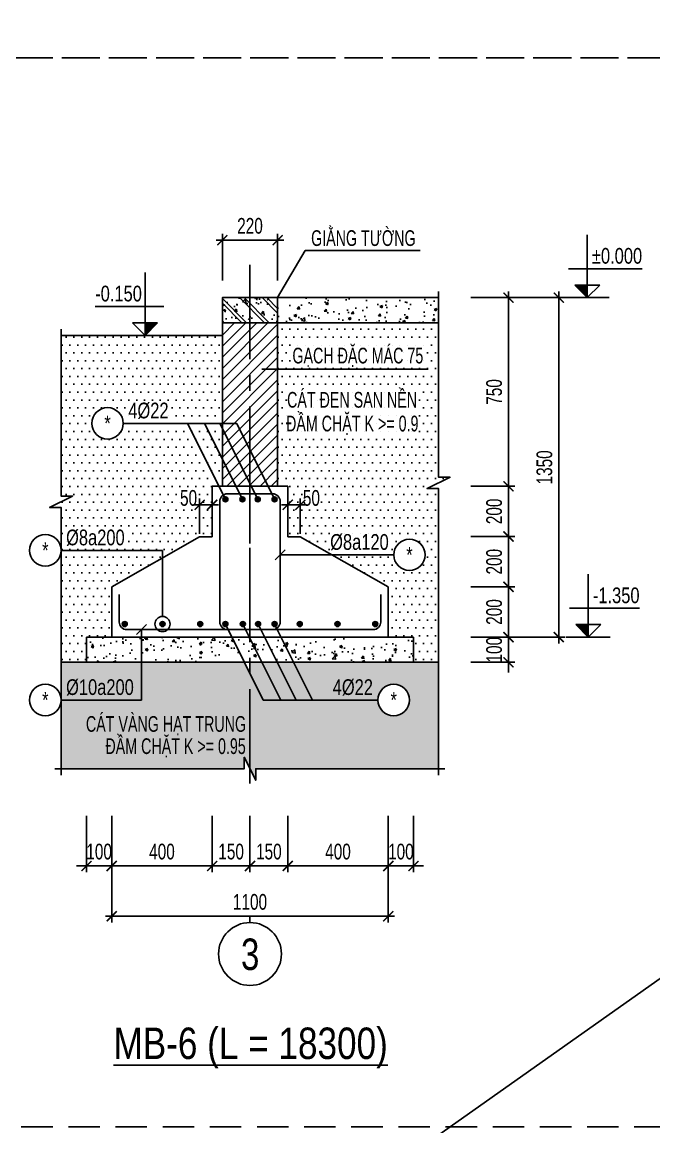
# Model space of a CAD drawing. Header units: millimetres. Extents: x 0 to 2110312, y -101172 to 3.
# Drawn here: x 1990463 to 1992976, y -35726 to -31333 of the extents above; entities that cross this region are included whole.
import ezdxf
from ezdxf.enums import TextEntityAlignment as Align

# ---------------------------------------------------------------- set-up
doc = ezdxf.new("R2010")
doc.units = ezdxf.units.MM
doc.header["$LTSCALE"] = 1000
doc.header["$MEASUREMENT"] = 0
doc.header["$PDMODE"] = 3
doc.linetypes.add('CENTER2', pattern=[1.125, 0.75, -0.125, 0.125, -0.125])
doc.linetypes.add('HIDDEN', pattern=[0.375, 0.25, -0.125])
doc.layers.get('0').update_dxf_attribs({"linetype": 'CONTINUOUS'})
doc.layers.get('Defpoints').update_dxf_attribs({"linetype": 'CONTINUOUS'})
for name, color, linetype in [('CDC.01.AXIS', 160, 'CENTER2'), ('CDC.02.DIM', 1, 'CONTINUOUS'), ('CDC.03.BORDER', 3, 'CONTINUOUS'), ('CDC.04.HIDDEN', 8, 'HIDDEN'), ('CDC.05.STEEL', 4, 'CONTINUOUS'), ('CDC.06.TEXT', 2, 'CONTINUOUS'), ('CDC.10.HATCH', 163, 'CONTINUOUS'), ('CDC.11.NOTE', 1, 'CONTINUOUS'), ('CDC.14.STEELNUM', 9, 'CONTINUOUS'), ('KCS_CHI', 1, 'CONTINUOUS'), ('KCS_STEEL', 4, 'CONTINUOUS')]:
    doc.layers.add(name, color=color, linetype=linetype)
doc.layers.add('KCS_Plotter', color=11, linetype='CONTINUOUS', plot=False)
doc.styles.add('KCS_BIGTEXT', font='arial.ttf', dxfattribs={"width": 0.75, "height": 125})
doc.styles.add('KCS_SMTEXT', font='arial.ttf', dxfattribs={"width": 0.7})
doc.dimstyles.new('KCS_DIM25', dxfattribs={"dimtxt": 62.5, "dimasz": 40, "dimexe": 25, "dimexo": 0, "dimgap": 25, "dimtad": 1, "dimdec": 0, "dimzin": 13, "dimdsep": 46, "dimtxsty": 'KCS_SMTEXT', "dimblk": 'ARCHTICK', "dimcen": 0, "dimdle": 25, "dimclrd": 1, "dimclre": 1, "dimclrt": 2, "dimadec": 0, "dimazin": 0, "dimtfac": 1, "dimtdec": 0, "dimtix": 1, "dimtmove": 2, "dimatfit": 3, "dimfxl": 1, "dimtolj": 1, "dimtzin": 13, "dimarcsym": 0})

# ---------------------------------------------------------------- blocks, each defined once
blk = doc.blocks.new('_ARCHTICK')
at = {"color": 0, "linetype": 'ByBlock', "const_width": 0.15}
blk.add_lwpolyline([(-0.5, -0.5), (0.5, 0.5)], dxfattribs=at)
blk = doc.blocks.new('*D255')
at = {"layer": 'CDC.02.DIM', "color": 1, "lineweight": -2, "transparency": 16777216}
for p, q in [((1990719.4, -34488.5), (1990719.4, -34713.5)), ((1990819.4, -34488.5), (1990819.4, -34713.5)), ((1990719.4, -34688.5), (1990679.4, -34688.5)), ((1990719.4, -34688.5), (1990819.4, -34688.5)), ((1990819.4, -34688.5), (1990859.4, -34688.5))]:
    blk.add_line(p, q, dxfattribs=at)
at = {"layer": 'Defpoints', "color": 0, "transparency": 16777216}
for p in [(1990719.4, -34488.5), (1990819.4, -34488.5), (1990819.4, -34688.5)]:
    blk.add_point(p, dxfattribs=at)
at = {"layer": 'CDC.02.DIM', "color": 1, "lineweight": -2, "transparency": 16777216, "xscale": 40, "yscale": 40, "zscale": 40}
blk.add_blockref('_ARCHTICK', (1990719.4, -34688.5), dxfattribs=at)
at = {"layer": 'CDC.02.DIM', "color": 1, "lineweight": -2, "transparency": 16777216, "xscale": 40, "yscale": 40, "zscale": 40, "rotation": 180}
blk.add_blockref('_ARCHTICK', (1990819.4, -34688.5), dxfattribs=at)
at = {"layer": 'CDC.02.DIM', "color": 2, "transparency": 16777216, "insert": (1990769.4, -34631.6), "char_height": 62.5, "attachment_point": 5, "style": 'KCS_SMTEXT'}
blk.add_mtext('\\A1;100', dxfattribs=at)
blk = doc.blocks.new('*D256')
at = {"layer": 'CDC.02.DIM', "color": 1, "lineweight": -2, "transparency": 16777216}
for p, q in [((1990819.4, -34488.5), (1990819.4, -34713.5)), ((1991219.2, -34488.5), (1991219.2, -34713.5)), ((1990794.4, -34688.5), (1991244.2, -34688.5))]:
    blk.add_line(p, q, dxfattribs=at)
at = {"layer": 'Defpoints', "color": 0, "transparency": 16777216}
for p in [(1990819.4, -34488.5), (1991219.2, -34488.5), (1991219.2, -34688.5)]:
    blk.add_point(p, dxfattribs=at)
at = {"layer": 'CDC.02.DIM', "color": 1, "lineweight": -2, "transparency": 16777216, "xscale": 40, "yscale": 40, "zscale": 40, "rotation": 180}
blk.add_blockref('_ARCHTICK', (1990819.4, -34688.5), dxfattribs=at)
at = {"layer": 'CDC.02.DIM', "color": 1, "lineweight": -2, "transparency": 16777216, "xscale": 40, "yscale": 40, "zscale": 40}
blk.add_blockref('_ARCHTICK', (1991219.2, -34688.5), dxfattribs=at)
at = {"layer": 'CDC.02.DIM', "color": 2, "transparency": 16777216, "insert": (1991019.3, -34631.6), "char_height": 62.5, "attachment_point": 5, "style": 'KCS_SMTEXT'}
blk.add_mtext('\\A1;400', dxfattribs=at)
blk = doc.blocks.new('*D257')
at = {"layer": 'CDC.02.DIM', "color": 1, "lineweight": -2, "transparency": 16777216}
for p, q in [((1991369.4, -34488.5), (1991369.4, -34713.5)), ((1991519.4, -34488.5), (1991519.4, -34713.5)), ((1991344.4, -34688.5), (1991544.4, -34688.5))]:
    blk.add_line(p, q, dxfattribs=at)
at = {"layer": 'Defpoints', "color": 0, "transparency": 16777216}
for p in [(1991369.4, -34488.5), (1991519.4, -34488.5), (1991519.4, -34688.5)]:
    blk.add_point(p, dxfattribs=at)
at = {"layer": 'CDC.02.DIM', "color": 1, "lineweight": -2, "transparency": 16777216, "xscale": 40, "yscale": 40, "zscale": 40, "rotation": 180}
blk.add_blockref('_ARCHTICK', (1991369.4, -34688.5), dxfattribs=at)
at = {"layer": 'CDC.02.DIM', "color": 1, "lineweight": -2, "transparency": 16777216, "xscale": 40, "yscale": 40, "zscale": 40}
blk.add_blockref('_ARCHTICK', (1991519.4, -34688.5), dxfattribs=at)
at = {"layer": 'CDC.02.DIM', "color": 2, "transparency": 16777216, "insert": (1991444.4, -34631.6), "char_height": 62.5, "attachment_point": 5, "style": 'KCS_SMTEXT'}
blk.add_mtext('\\A1;150', dxfattribs=at)
blk = doc.blocks.new('*D258')
at = {"layer": 'CDC.02.DIM', "color": 1, "lineweight": -2, "transparency": 16777216}
for p, q in [((1991519.4, -34488.5), (1991519.4, -34713.5)), ((1991919.4, -34488.5), (1991919.4, -34713.5)), ((1991494.4, -34688.5), (1991944.4, -34688.5))]:
    blk.add_line(p, q, dxfattribs=at)
at = {"layer": 'Defpoints', "color": 0, "transparency": 16777216}
for p in [(1991519.4, -34488.5), (1991919.4, -34488.5), (1991919.4, -34688.5)]:
    blk.add_point(p, dxfattribs=at)
at = {"layer": 'CDC.02.DIM', "color": 1, "lineweight": -2, "transparency": 16777216, "xscale": 40, "yscale": 40, "zscale": 40, "rotation": 180}
blk.add_blockref('_ARCHTICK', (1991519.4, -34688.5), dxfattribs=at)
at = {"layer": 'CDC.02.DIM', "color": 1, "lineweight": -2, "transparency": 16777216, "xscale": 40, "yscale": 40, "zscale": 40}
blk.add_blockref('_ARCHTICK', (1991919.4, -34688.5), dxfattribs=at)
at = {"layer": 'CDC.02.DIM', "color": 2, "transparency": 16777216, "insert": (1991719.4, -34631.6), "char_height": 62.5, "attachment_point": 5, "style": 'KCS_SMTEXT'}
blk.add_mtext('\\A1;400', dxfattribs=at)
blk = doc.blocks.new('*D259')
at = {"layer": 'CDC.02.DIM', "color": 1, "lineweight": -2, "transparency": 16777216}
for p, q in [((1991919.4, -34488.5), (1991919.4, -34713.5)), ((1992019.4, -34488.5), (1992019.4, -34713.5)), ((1991919.4, -34688.5), (1991879.4, -34688.5)), ((1991919.4, -34688.5), (1992019.4, -34688.5)), ((1992019.4, -34688.5), (1992059.4, -34688.5))]:
    blk.add_line(p, q, dxfattribs=at)
at = {"layer": 'Defpoints', "color": 0, "transparency": 16777216}
for p in [(1991919.4, -34488.5), (1992019.4, -34488.5), (1992019.4, -34688.5)]:
    blk.add_point(p, dxfattribs=at)
at = {"layer": 'CDC.02.DIM', "color": 1, "lineweight": -2, "transparency": 16777216, "xscale": 40, "yscale": 40, "zscale": 40}
blk.add_blockref('_ARCHTICK', (1991919.4, -34688.5), dxfattribs=at)
at = {"layer": 'CDC.02.DIM', "color": 1, "lineweight": -2, "transparency": 16777216, "xscale": 40, "yscale": 40, "zscale": 40, "rotation": 180}
blk.add_blockref('_ARCHTICK', (1992019.4, -34688.5), dxfattribs=at)
at = {"layer": 'CDC.02.DIM', "color": 2, "transparency": 16777216, "insert": (1991969.4, -34631.6), "char_height": 62.5, "attachment_point": 5, "style": 'KCS_SMTEXT'}
blk.add_mtext('\\A1;100', dxfattribs=at)
blk = doc.blocks.new('*D260')
at = {"layer": 'CDC.02.DIM', "color": 1, "lineweight": -2, "transparency": 16777216}
for p, q in [((1990819.4, -34488.5), (1990819.4, -34913.5)), ((1991919.4, -34488.5), (1991919.4, -34913.5)), ((1990794.4, -34888.5), (1991944.4, -34888.5))]:
    blk.add_line(p, q, dxfattribs=at)
at = {"layer": 'Defpoints', "color": 0, "transparency": 16777216}
for p in [(1990819.4, -34488.5), (1991919.4, -34488.5), (1991919.4, -34888.5)]:
    blk.add_point(p, dxfattribs=at)
at = {"layer": 'CDC.02.DIM', "color": 1, "lineweight": -2, "transparency": 16777216, "xscale": 40, "yscale": 40, "zscale": 40, "rotation": 180}
blk.add_blockref('_ARCHTICK', (1990819.4, -34888.5), dxfattribs=at)
at = {"layer": 'CDC.02.DIM', "color": 1, "lineweight": -2, "transparency": 16777216, "xscale": 40, "yscale": 40, "zscale": 40}
blk.add_blockref('_ARCHTICK', (1991919.4, -34888.5), dxfattribs=at)
at = {"layer": 'CDC.02.DIM', "color": 2, "transparency": 16777216, "insert": (1991369.4, -34831.6), "char_height": 62.5, "attachment_point": 5, "style": 'KCS_SMTEXT'}
blk.add_mtext('\\A1;1100', dxfattribs=at)
blk = doc.blocks.new('*D261')
at = {"layer": 'CDC.02.DIM', "color": 1, "lineweight": -2, "transparency": 16777216}
for p, q in [((1992397.3, -33778.5), (1992397.3, -33738.5)), ((1992247.3, -33778.5), (1992422.3, -33778.5)), ((1992397.3, -33878.5), (1992397.3, -33778.5)), ((1992247.3, -33878.5), (1992422.3, -33878.5)), ((1992397.3, -33878.5), (1992397.3, -33918.5))]:
    blk.add_line(p, q, dxfattribs=at)
at = {"layer": 'Defpoints', "color": 0, "transparency": 16777216}
for p in [(1992247.3, -33778.5), (1992397.3, -33778.5), (1992247.3, -33878.5)]:
    blk.add_point(p, dxfattribs=at)
at = {"layer": 'CDC.02.DIM', "color": 1, "lineweight": -2, "transparency": 16777216, "xscale": 40, "yscale": 40, "zscale": 40}
for p, rotation in [((1992397.3, -33778.5), 270), ((1992397.3, -33878.5), 90)]:
    blk.add_blockref('_ARCHTICK', p, dxfattribs=dict(at, rotation=rotation))
at = {"layer": 'CDC.02.DIM', "color": 2, "transparency": 16777216, "insert": (1992340.4, -33828.5), "char_height": 62.5, "attachment_point": 5, "rotation": 90, "style": 'KCS_SMTEXT'}
blk.add_mtext('\\A1;100', dxfattribs=at)
blk = doc.blocks.new('*D262')
at = {"layer": 'CDC.02.DIM', "color": 1, "lineweight": -2, "transparency": 16777216}
for p, q in [((1992397.3, -33803.5), (1992397.3, -33553.5)), ((1992247.3, -33578.5), (1992422.3, -33578.5)), ((1992247.3, -33778.5), (1992422.3, -33778.5))]:
    blk.add_line(p, q, dxfattribs=at)
at = {"layer": 'Defpoints', "color": 0, "transparency": 16777216}
for p in [(1992247.3, -33578.5), (1992397.3, -33578.5), (1992247.3, -33778.5)]:
    blk.add_point(p, dxfattribs=at)
at = {"layer": 'CDC.02.DIM', "color": 1, "lineweight": -2, "transparency": 16777216, "xscale": 40, "yscale": 40, "zscale": 40}
for p, rotation in [((1992397.3, -33578.5), 90), ((1992397.3, -33778.5), 270)]:
    blk.add_blockref('_ARCHTICK', p, dxfattribs=dict(at, rotation=rotation))
at = {"layer": 'CDC.02.DIM', "color": 2, "transparency": 16777216, "insert": (1992340.4, -33678.5), "char_height": 62.5, "attachment_point": 5, "rotation": 90, "style": 'KCS_SMTEXT'}
blk.add_mtext('\\A1;200', dxfattribs=at)
blk = doc.blocks.new('*D263')
at = {"layer": 'CDC.02.DIM', "color": 1, "lineweight": -2, "transparency": 16777216}
for p, q in [((1992247.3, -33378.5), (1992422.3, -33378.5)), ((1992397.3, -33603.5), (1992397.3, -33353.5)), ((1992247.3, -33578.5), (1992422.3, -33578.5))]:
    blk.add_line(p, q, dxfattribs=at)
at = {"layer": 'Defpoints', "color": 0, "transparency": 16777216}
for p in [(1992247.3, -33378.5), (1992397.3, -33378.5), (1992247.3, -33578.5)]:
    blk.add_point(p, dxfattribs=at)
at = {"layer": 'CDC.02.DIM', "color": 1, "lineweight": -2, "transparency": 16777216, "xscale": 40, "yscale": 40, "zscale": 40}
for p, rotation in [((1992397.3, -33378.5), 90), ((1992397.3, -33578.5), 270)]:
    blk.add_blockref('_ARCHTICK', p, dxfattribs=dict(at, rotation=rotation))
at = {"layer": 'CDC.02.DIM', "color": 2, "transparency": 16777216, "insert": (1992340.4, -33478.5), "char_height": 62.5, "attachment_point": 5, "rotation": 90, "style": 'KCS_SMTEXT'}
blk.add_mtext('\\A1;200', dxfattribs=at)
blk = doc.blocks.new('*D264')
at = {"layer": 'CDC.02.DIM', "color": 1, "lineweight": -2, "transparency": 16777216}
for p, q in [((1992397.3, -33403.5), (1992397.3, -33153.5)), ((1992247.3, -33178.5), (1992422.3, -33178.5)), ((1992247.3, -33378.5), (1992422.3, -33378.5))]:
    blk.add_line(p, q, dxfattribs=at)
at = {"layer": 'Defpoints', "color": 0, "transparency": 16777216}
for p in [(1992247.3, -33178.5), (1992397.3, -33178.5), (1992247.3, -33378.5)]:
    blk.add_point(p, dxfattribs=at)
at = {"layer": 'CDC.02.DIM', "color": 1, "lineweight": -2, "transparency": 16777216, "xscale": 40, "yscale": 40, "zscale": 40}
for p, rotation in [((1992397.3, -33178.5), 90), ((1992397.3, -33378.5), 270)]:
    blk.add_blockref('_ARCHTICK', p, dxfattribs=dict(at, rotation=rotation))
at = {"layer": 'CDC.02.DIM', "color": 2, "transparency": 16777216, "insert": (1992340.4, -33278.5), "char_height": 62.5, "attachment_point": 5, "rotation": 90, "style": 'KCS_SMTEXT'}
blk.add_mtext('\\A1;200', dxfattribs=at)
blk = doc.blocks.new('*D265')
at = {"layer": 'CDC.02.DIM', "color": 1, "lineweight": -2, "transparency": 16777216}
for p, q in [((1992597.3, -33803.5), (1992597.3, -32403.5)), ((1992247.3, -32428.5), (1992622.3, -32428.5)), ((1992247.3, -33778.5), (1992622.3, -33778.5))]:
    blk.add_line(p, q, dxfattribs=at)
at = {"layer": 'Defpoints', "color": 0, "transparency": 16777216}
for p in [(1992247.3, -32428.5), (1992597.3, -32428.5), (1992247.3, -33778.5)]:
    blk.add_point(p, dxfattribs=at)
at = {"layer": 'CDC.02.DIM', "color": 1, "lineweight": -2, "transparency": 16777216, "xscale": 40, "yscale": 40, "zscale": 40}
for p, rotation in [((1992597.3, -32428.5), 90), ((1992597.3, -33778.5), 270)]:
    blk.add_blockref('_ARCHTICK', p, dxfattribs=dict(at, rotation=rotation))
at = {"layer": 'CDC.02.DIM', "color": 2, "transparency": 16777216, "insert": (1992540.4, -33103.5), "char_height": 62.5, "attachment_point": 5, "rotation": 90, "style": 'KCS_SMTEXT'}
blk.add_mtext('\\A1;1350', dxfattribs=at)
blk = doc.blocks.new('COS_CD')
at = {"layer": 'CDC.10.HATCH'}
blk.add_hatch(color=256, dxfattribs=at).paths.add_polyline_path([(37.5, 50), (87.5, 0), (87.5, 50)])
at = {"layer": 'CDC.02.DIM'}
for p, q in [((37.5, 50), (137.5, 50)), ((87.5, 0), (37.5, 50)), ((87.5, 0), (87.5, 50)), ((87.5, 0), (137.5, 50)), ((0, 0), (175, 0))]:
    blk.add_line(p, q, dxfattribs=at)
blk = doc.blocks.new('KCS_SNODE')
at = {"layer": 'CDC.05.STEEL'}
blk.add_hatch(color=6, dxfattribs=at).paths.add_polyline_path([(10, 0, 1), (-10, 0, 1)])
at = {"layer": 'CDC.05.STEEL', "color": 6}
blk.add_circle((0, 0), 10, dxfattribs=at)
blk = doc.blocks.new('*D266')
at = {"layer": 'CDC.02.DIM', "color": 1, "lineweight": -2, "transparency": 16777216}
for p, q in [((1991144.2, -33252.2), (1991244.2, -33252.2)), ((1991169.2, -33367.2), (1991169.2, -33227.2)), ((1991219.2, -33367.2), (1991219.2, -33227.2))]:
    blk.add_line(p, q, dxfattribs=at)
at = {"layer": 'Defpoints', "color": 0, "transparency": 16777216}
for p in [(1991219.2, -33252.2), (1991169.2, -33367.2), (1991219.2, -33367.2)]:
    blk.add_point(p, dxfattribs=at)
at = {"layer": 'CDC.02.DIM', "color": 1, "lineweight": -2, "transparency": 16777216, "xscale": 40, "yscale": 40, "zscale": 40, "rotation": 180}
blk.add_blockref('_ARCHTICK', (1991169.2, -33252.2), dxfattribs=at)
at = {"layer": 'CDC.02.DIM', "color": 1, "lineweight": -2, "transparency": 16777216, "xscale": 40, "yscale": 40, "zscale": 40}
blk.add_blockref('_ARCHTICK', (1991219.2, -33252.2), dxfattribs=at)
at = {"layer": 'CDC.02.DIM', "color": 2, "transparency": 16777216, "insert": (1991125.1, -33225.3), "char_height": 62.5, "attachment_point": 5, "style": 'KCS_SMTEXT'}
blk.add_mtext('\\A1;50', dxfattribs=at)
blk = doc.blocks.new('*D267')
at = {"layer": 'CDC.02.DIM', "color": 1, "lineweight": -2, "transparency": 16777216}
for p, q in [((1992397.3, -33203.5), (1992397.3, -32403.5)), ((1992247.3, -32428.5), (1992422.3, -32428.5)), ((1992247.3, -33178.5), (1992422.3, -33178.5))]:
    blk.add_line(p, q, dxfattribs=at)
at = {"layer": 'Defpoints', "color": 0, "transparency": 16777216}
for p in [(1992247.3, -32428.5), (1992397.3, -32428.5), (1992247.3, -33178.5)]:
    blk.add_point(p, dxfattribs=at)
at = {"layer": 'CDC.02.DIM', "color": 1, "lineweight": -2, "transparency": 16777216, "xscale": 40, "yscale": 40, "zscale": 40}
for p, rotation in [((1992397.3, -32428.5), 90), ((1992397.3, -33178.5), 270)]:
    blk.add_blockref('_ARCHTICK', p, dxfattribs=dict(at, rotation=rotation))
at = {"layer": 'CDC.02.DIM', "color": 2, "transparency": 16777216, "insert": (1992340.4, -32803.5), "char_height": 62.5, "attachment_point": 5, "rotation": 90, "style": 'KCS_SMTEXT'}
blk.add_mtext('\\A1;750', dxfattribs=at)
blk = doc.blocks.new('*D268')
at = {"layer": 'CDC.02.DIM', "color": 1, "lineweight": -2, "transparency": 16777216}
for p, q in [((1991234.4, -32200.2), (1991504.4, -32200.2)), ((1991259.4, -32359.8), (1991259.4, -32175.2)), ((1991479.4, -32359.8), (1991479.4, -32175.2))]:
    blk.add_line(p, q, dxfattribs=at)
at = {"layer": 'Defpoints', "color": 0, "transparency": 16777216}
for p in [(1991479.4, -32200.2), (1991259.4, -32359.8), (1991479.4, -32359.8)]:
    blk.add_point(p, dxfattribs=at)
at = {"layer": 'CDC.02.DIM', "color": 1, "lineweight": -2, "transparency": 16777216, "xscale": 40, "yscale": 40, "zscale": 40, "rotation": 180}
blk.add_blockref('_ARCHTICK', (1991259.4, -32200.2), dxfattribs=at)
at = {"layer": 'CDC.02.DIM', "color": 1, "lineweight": -2, "transparency": 16777216, "xscale": 40, "yscale": 40, "zscale": 40}
blk.add_blockref('_ARCHTICK', (1991479.4, -32200.2), dxfattribs=at)
at = {"layer": 'CDC.02.DIM', "color": 2, "transparency": 16777216, "insert": (1991369.4, -32143.3), "char_height": 62.5, "attachment_point": 5, "style": 'KCS_SMTEXT'}
blk.add_mtext('\\A1;220', dxfattribs=at)
blk = doc.blocks.new('*D269')
at = {"layer": 'CDC.02.DIM', "color": 1, "lineweight": -2, "transparency": 16777216}
for p, q in [((1991219.2, -34488.5), (1991219.2, -34713.5)), ((1991369.4, -34488.5), (1991369.4, -34713.5)), ((1991194.2, -34688.5), (1991394.4, -34688.5))]:
    blk.add_line(p, q, dxfattribs=at)
at = {"layer": 'Defpoints', "color": 0, "transparency": 16777216}
for p in [(1991219.2, -34488.5), (1991369.4, -34488.5), (1991369.4, -34688.5)]:
    blk.add_point(p, dxfattribs=at)
at = {"layer": 'CDC.02.DIM', "color": 1, "lineweight": -2, "transparency": 16777216, "xscale": 40, "yscale": 40, "zscale": 40, "rotation": 180}
blk.add_blockref('_ARCHTICK', (1991219.2, -34688.5), dxfattribs=at)
at = {"layer": 'CDC.02.DIM', "color": 1, "lineweight": -2, "transparency": 16777216, "xscale": 40, "yscale": 40, "zscale": 40}
blk.add_blockref('_ARCHTICK', (1991369.4, -34688.5), dxfattribs=at)
at = {"layer": 'CDC.02.DIM', "color": 2, "transparency": 16777216, "insert": (1991294.3, -34631.6), "char_height": 62.5, "attachment_point": 5, "style": 'KCS_SMTEXT'}
blk.add_mtext('\\A1;150', dxfattribs=at)
blk = doc.blocks.new('*D270')
at = {"layer": 'CDC.02.DIM', "color": 1, "lineweight": -2, "transparency": 16777216}
for p, q in [((1991594.5, -33252.2), (1991494.5, -33252.2)), ((1991519.5, -33367.2), (1991519.5, -33227.2)), ((1991569.5, -33367.2), (1991569.5, -33227.2))]:
    blk.add_line(p, q, dxfattribs=at)
at = {"layer": 'Defpoints', "color": 0, "transparency": 16777216}
for p in [(1991519.5, -33252.2), (1991519.5, -33367.2), (1991569.5, -33367.2)]:
    blk.add_point(p, dxfattribs=at)
at = {"layer": 'CDC.02.DIM', "color": 1, "lineweight": -2, "transparency": 16777216, "xscale": 40, "yscale": 40, "zscale": 40, "rotation": 180}
blk.add_blockref('_ARCHTICK', (1991519.5, -33252.2), dxfattribs=at)
at = {"layer": 'CDC.02.DIM', "color": 1, "lineweight": -2, "transparency": 16777216, "xscale": 40, "yscale": 40, "zscale": 40}
blk.add_blockref('_ARCHTICK', (1991569.5, -33252.2), dxfattribs=at)
at = {"layer": 'CDC.02.DIM', "color": 2, "transparency": 16777216, "insert": (1991613.6, -33225.3), "char_height": 62.5, "attachment_point": 5, "style": 'KCS_SMTEXT'}
blk.add_mtext('\\A1;50', dxfattribs=at)

msp = doc.modelspace()

# ---------------------------------------------------------------- hatches: boundary and pattern name
at = {"layer": 'CDC.10.HATCH'}
h = msp.add_hatch(dxfattribs=at)
h.set_pattern_fill('CHAU-02', color=256, scale=15, style=0, pattern_type=2)
h.set_pattern_definition([(50, (-16402.84, -21565.91), (107.5890274, -9.4128202), [11.25, -123.75]), (355, (-16402.84, -21565.91), (-20.8127, 112.82882), [9, -99]), (100.4514, (-16393.87, -21566.69), (86.776407, 103.4159313), [9.5610285, -105.171317]), (46.1842, (-16402.84, -21535.91), (160.086157, -24.827852), [16.875, -185.625]), (96.6356, (-16389.5, -21537.98), (140.199406, 146.117681), [14.341543, -157.75695]), (351.1842, (-16402.84, -21535.91), (140.199292, 146.11779), [13.5, -148.5]), (21, (-16387.84, -21543.41), (89.536058, -60.3928336), [11.25, -123.75]), (226, (-16387.84, -21543.41), (100.7823184, -54.8309714), [9, -99]), (71.4514, (-16380.38, -21548.44), (126.0333943, 48.3795745), [9.5610285, -105.171317]), (67.5, (-16402.838, -21565.91), (-23.3874275, 44.1561693), [0, -97.8, 0, -100.5, 0, -99.375]), (4.5, (-16402.84, -21565.91), (42.5026386, 57.0154783), [0, -57.3, 0, -95.55, 0, -37.875]), (327.5, (-16436.288, -21565.91), (80.0733654, -3.3832308), [0, -37.5, 0, -117, 0, -155.25]), (317.5, (-16451.29, -21565.91), (87.4779254, 15.0157473), [0, -48.75, 0, -77.7, 0, -110.25]), (315, (-16402.84, -21565.91), (45.0780573, 45.0780573), []), (315, (-16402.84, -21547.534), (45.0780573, 45.0780573), [])])
h.paths.add_polyline_path([(1991479.4, -32528.5), (1991479.4, -32428.5), (1991429.4, -32428.5), (1991259.4, -32428.5), (1991259.4, -32528.5)])
h = msp.add_hatch(dxfattribs=at)
h.set_pattern_fill('AR-CONC', color=256, scale=15, style=0)
h.set_pattern_definition([(50, (1793674.61, 34903.97), (107.589027, -9.41282), [11.25, -123.75]), (355, (1793674.61, 34903.97), (-20.8127, 112.82882), [9, -99]), (100.4514, (1793683.58, 34903.18), (86.776407, 103.41593), [9.56103, -105.171317]), (46.1842, (1793674.61, 34933.97), (160.08616, -24.82785), [16.875, -185.625]), (96.6356, (1793687.95, 34931.9), (140.19941, 146.11768), [14.34154, -157.75695]), (351.1842, (1793674.61, 34933.97), (140.19929, 146.11779), [13.5, -148.5]), (21, (1793689.61, 34926.47), (89.536058, -60.392834), [11.25, -123.75]), (326, (1793689.61, 34926.47), (36.4973, 108.772507), [9, -99]), (71.4514, (1793697.07, 34921.43), (126.033394, 48.379575), [9.56103, -105.171317]), (37.5, (1793674.61, 34903.966), (1.823978, 49.934078), [0, -97.8, 0, -100.5, 0, -99.375]), (7.5, (1793674.61, 34903.966), (39.46043, 59.161757), [0, -57.3, 0, -95.55, 0, -37.875]), (327.5, (1793641.16, 34903.966), (80.0733654, -3.383231), [0, -37.5, 0, -117, 0, -155.25]), (317.5, (1793626.16, 34903.966), (87.477925, 15.015747), [0, -48.75, 0, -77.7, 0, -110.25])])
h.paths.add_polyline_path([(1991479.4, -32428.5), (1991479.4, -32528.5), (1992119.4, -32528.5), (1992119.4, -32428.5)])
h = msp.add_hatch(dxfattribs=at)
h.set_pattern_fill('DOTS', color=256, scale=500, style=0)
h.set_pattern_definition([(0, (-1596.618, -1617), (15.625, 31.25), [0, -31.25])])
h.paths.add_polyline_path([(1991120.4, -32928.5), (1990865.4, -32928.5, -1), (1990740.4, -32928.5, -1), (1990865.4, -32928.5), (1991259.4, -32928.5), (1991259.4, -32578.5), (1990618, -32578.5), (1990618, -33217.4), (1990663.6, -33217.4), (1990572.4, -33263), (1990618, -33263), (1990618, -33433.4), (1991021.4, -33433.4), (1991021.4, -33463.9), (1991169.2, -33380.1), (1991219.2, -33380.1), (1991219.2, -33178.5), (1991245.4, -33178.5)])
h.paths.add_polyline_path([(1991021.4, -33463.9), (1991021.4, -33433.4), (1990618, -33433.4), (1990618, -33878.5), (1990719.4, -33878.5), (1990719.4, -33778.5), (1990819.4, -33778.5), (1990819.4, -33578.5)])
h.paths.add_polyline_path([(1991188.2, -32928.5), (1991120.4, -32928.5), (1991245.4, -33178.5), (1991259.4, -33178.5), (1991259.4, -33070.9)])
h.paths.add_polyline_path([(1991259.4, -32948.5), (1991249.3, -32928.5), (1991188.2, -32928.5), (1991259.4, -33070.9)], flags=17)
h.paths.add_polyline_path([(1992119.4, -32528.5), (1991479.4, -32528.5), (1991479.4, -33178.5), (1991519.4, -33178.5), (1991519.4, -33379.1), (1991569.4, -33379.1), (1991696.2, -33451.3), (1991941.1, -33451.3, -1), (1992066.1, -33451.3, -1), (1991941.1, -33451.3), (1991696.2, -33451.3), (1991919.4, -33578.5), (1991919.4, -33778.5), (1992019.4, -33778.5), (1992019.4, -33878.5), (1992119.4, -33878.5), (1992119.4, -33188), (1992073.7, -33188), (1992165, -33142.4), (1992119.4, -33142.4)])
h.paths.add_polyline_path([(1991078.2, -33177.7), (1991172, -33177.7), (1991172, -33272.8), (1991078.2, -33272.8)], flags=24)
h.paths.add_polyline_path([(1990868.5, -32927.8), (1991062.4, -32927.8), (1991062.4, -32826.8), (1990868.5, -32826.8)], flags=24)
h.paths.add_polyline_path([(1990621.2, -33432.7), (1990887.9, -33432.7), (1990887.9, -33331.8), (1990621.2, -33331.8)], flags=24)
h.paths.add_polyline_path([(1991566.8, -33177.7), (1991660.5, -33177.7), (1991660.5, -33272.8), (1991566.8, -33272.8)], flags=24)
h.paths.add_polyline_path([(1991483.4, -32727), (1992081.4, -32727), (1992081.4, -32588.9), (1991483.4, -32588.9)], flags=24)
h.paths.add_polyline_path([(1991489.5, -32997.3), (1992062.3, -32997.3), (1992062.3, -32859.2), (1991489.5, -32859.2)], flags=24)
h.paths.add_polyline_path([(1991496.9, -32887), (1992053.7, -32887), (1992053.7, -32767.9), (1991496.9, -32767.9)], flags=24)
h.paths.add_polyline_path([(1991671.2, -33450.7), (1991937.9, -33450.7), (1991937.9, -33349.7), (1991671.2, -33349.7)], flags=25)
h = msp.add_hatch(dxfattribs=at)
h.set_pattern_fill('ANSI31', color=256, scale=250, style=0)
h.set_pattern_definition([(45, (-11224.665, -25817.252), (-22.0970869, 22.0970869), [])])
h.paths.add_polyline_path([(1991369.4, -33178.5), (1991479.4, -33178.5), (1991479.4, -32528.5), (1991369.4, -32528.5)])
h.paths.add_polyline_path([(1991259.4, -33178.5), (1991369.4, -33178.5), (1991369.4, -32528.5), (1991259.4, -32528.5)])
h = msp.add_hatch(dxfattribs=at)
h.set_pattern_fill('AR-CONC', color=256, scale=15, style=0)
h.set_pattern_definition([(50, (-12125.29, -25606.98), (107.5890274, -9.4128202), [11.25, -123.75]), (355, (-12125.29, -25606.98), (-20.8127, 112.82882), [9, -99]), (100.4514, (-12116.33, -25607.76), (86.776407, 103.4159313), [9.5610285, -105.171317]), (46.1842, (-12125.29, -25576.98), (160.086157, -24.827852), [16.875, -185.625]), (96.6356, (-12111.95, -25579.05), (140.199406, 146.117681), [14.341543, -157.75695]), (351.1842, (-12125.3, -25576.98), (140.199292, 146.11779), [13.5, -148.5]), (21, (-12110.29, -25584.48), (89.536058, -60.3928336), [11.25, -123.75]), (326, (-12110.29, -25584.48), (36.4973, 108.772507), [9, -99]), (71.4514, (-12102.83, -25589.51), (126.0333943, 48.3795745), [9.5610285, -105.171317]), (37.5, (-12125.292, -25606.98), (1.8239783, 49.9340781), [0, -97.8, 0, -100.5, 0, -99.375]), (7.5, (-12125.29, -25606.98), (39.4604306, 59.1617568), [0, -57.3, 0, -95.55, 0, -37.875]), (327.5, (-12158.742, -25606.98), (80.0733654, -3.3832308), [0, -37.5, 0, -117, 0, -155.25]), (317.5, (-12173.74, -25606.98), (87.4779254, 15.0157473), [0, -48.75, 0, -77.7, 0, -110.25])])
h.paths.add_polyline_path([(1990968.4, -33778.5), (1990719.4, -33778.5), (1990719.4, -33878.5), (1990968.4, -33878.5)])
h.paths.add_polyline_path([(1991297.4, -33778.5), (1990968.4, -33778.5), (1990968.4, -33878.5), (1991347.4, -33878.5)])
h.paths.add_polyline_path([(1991369.4, -33783.5), (1991366.9, -33778.5), (1991297.4, -33778.5), (1991347.4, -33878.5), (1991369.4, -33878.5)])
h.paths.add_polyline_path([(1991369.4, -33783.5), (1991369.4, -33878.5), (1991416.9, -33878.5)], flags=17)
h.paths.add_polyline_path([(1991427.8, -33778.5), (1991369.4, -33778.5), (1991369.4, -33783.5), (1991416.9, -33878.5), (1991477.8, -33878.5)])
h.paths.add_polyline_path([(1991493.4, -33778.5), (1991427.8, -33778.5), (1991477.8, -33878.5), (1991543.4, -33878.5)])
h.paths.add_polyline_path([(1992019.4, -33778.5), (1991493.4, -33778.5), (1991543.4, -33878.5), (1992019.4, -33878.5)])
h = msp.add_hatch(dxfattribs=at)
h.set_pattern_fill('AR-SAND', color=256, scale=15, style=0)
h.set_pattern_definition([(37.5, (-1596.618, -1617), (-0.94490037, 28.90235654), [0, -22.8, 0, -25.5, 0, -24.375]), (7.5, (-1596.618, -1617), (26.5466506, 42.332191), [0, -12.3, 0, -20.55, 0, -7.875]), (327.5, (-1615.068, -1617), (46.71212793, 0.0848858), [0, -7.5, 0, -27, 0, -35.25]), (317.5, (-1615.068, -1617), (45.0918991, 13.1651335), [0, -3.75, 0, -17.7, 0, -20.25])])
h.paths.add_polyline_path([(1992119.4, -33878.5), (1992019.4, -33878.5), (1991543.4, -33878.5), (1991618.4, -34028.5), (1991878.4, -34028.5, -1), (1992003.4, -34028.5, -1), (1991878.4, -34028.5), (1991422.4, -34028.5), (1991369.4, -33922.5), (1991369.4, -34301.9), (1991392.2, -34347.5), (1991392.2, -34301.9), (1992119.4, -34301.9)])
h.paths.add_polyline_path([(1991369.4, -33922.5), (1991347.4, -33878.5), (1990938, -33878.5), (1990938, -34028.5), (1990618, -34028.5), (1990618, -34301.9), (1991346.6, -34301.9), (1991346.6, -34256.3), (1991369.4, -34301.9)])
h.paths.add_polyline_path([(1990938, -33878.5), (1990719.4, -33878.5), (1990618, -33878.5), (1990618, -34028.5), (1990938, -34028.5)])
h.paths.add_polyline_path([(1991416.9, -33878.5), (1991369.4, -33878.5), (1991369.4, -33922.5), (1991422.4, -34028.5), (1991491.9, -34028.5)])
h.paths.add_polyline_path([(1991477.8, -33878.5), (1991416.9, -33878.5), (1991491.9, -34028.5), (1991552.8, -34028.5)])
h.paths.add_polyline_path([(1991543.4, -33878.5), (1991477.8, -33878.5), (1991552.8, -34028.5), (1991618.4, -34028.5)])
h.paths.add_polyline_path([(1991681.3, -34027.8), (1991875.2, -34027.8), (1991875.2, -33926.8), (1991681.3, -33926.8)], flags=24)
h.paths.add_polyline_path([(1990771.2, -34280.1), (1991375.6, -34280.1), (1991375.6, -34142), (1990771.2, -34142)], flags=9)
h.paths.add_polyline_path([(1990693.8, -34191.9), (1991376.8, -34191.9), (1991376.8, -34053.7), (1990693.8, -34053.7)], flags=9)
h.paths.add_polyline_path([(1990621.2, -34027.8), (1990924.3, -34027.8), (1990924.3, -33926.8), (1990621.2, -33926.8)], flags=24)

# ---------------------------------------------------------------- linework, layer by layer
at = {"layer": 'CDC.01.AXIS', "ltscale": 0.5}
msp.add_line((1991369.4, -34361), (1991369.4, -32283.2), dxfattribs=at)
at = {"layer": 'CDC.03.BORDER'}
for p, q in [((1991429.4, -32428.5), (1992119.4, -32428.5)), ((1991479.4, -33178.5), (1991479.4, -32428.5)), ((1991259.4, -33178.5), (1991259.4, -32528.5)), ((1991429.4, -32528.5), (1992119.4, -32528.5)), ((1991259.4, -32578.5), (1990618, -32578.5)), ((1991219.2, -33380.1), (1991219.2, -33178.5)), ((1991219.2, -33178.5), (1991519.4, -33178.5)), ((1991259.4, -33178.5), (1991479.4, -33178.5)), ((1991519.4, -33178.5), (1991519.4, -33379.1)), ((1990819.4, -33578.5), (1991169.2, -33380.1)), ((1991219.2, -33380.1), (1991169.2, -33380.1)), ((1991519.4, -33379.1), (1991569.4, -33379.1)), ((1991569.4, -33379.1), (1991919.4, -33578.5)), ((1990819.4, -33778.5), (1990819.4, -33578.5)), ((1991919.4, -33578.5), (1991919.4, -33778.5)), ((1990719.4, -33778.5), (1992019.4, -33778.5)), ((1990719.4, -33778.5), (1990719.4, -33878.5)), ((1992019.4, -33778.5), (1992019.4, -33878.5)), ((1990719.4, -33878.5), (1990618, -33878.5)), ((1990719.4, -33878.5), (1992019.4, -33878.5)), ((1992019.4, -33878.5), (1992119.4, -33878.5))]:
    msp.add_line(p, q, dxfattribs=at)
at = {"layer": 'CDC.03.BORDER', "ltscale": 0.01}
msp.add_lwpolyline([(1991259.4, -32528.5), (1991479.4, -32528.5), (1991479.4, -32428.5), (1991259.4, -32428.5)], close=True, dxfattribs=at)
at = {"layer": 'CDC.04.HIDDEN', "ltscale": 0.5}
for points in [[(1990433.2, -27426.4), (1993022.3, -27426.4), (1993022.3, -31474.7), (1990433.2, -31474.7)], [(1990433.2, -31474.7), (1993022.3, -31474.7), (1993022.3, -35726.1), (1990433.2, -35726.1)]]:
    msp.add_lwpolyline(points, close=True, dxfattribs=at)
at = {"layer": 'CDC.05.STEEL'}
msp.add_lwpolyline([(1991279.4, -33748.5), (1991459.4, -33748.5, 0.414214), (1991489.4, -33718.5), (1991489.4, -33238.5, 0.414214), (1991459.4, -33208.5), (1991279.4, -33208.5, 0.414214), (1991249.4, -33238.5), (1991249.4, -33718.5, 0.414214)], format="xyb", close=True, dxfattribs=at)
msp.add_lwpolyline([(1990849.4, -33608.5), (1990849.4, -33718.5, 0.414214), (1990879.4, -33748.5), (1991859.4, -33748.5, 0.414214), (1991889.4, -33718.5), (1991889.4, -33608.5)], format="xyb", dxfattribs=at)
at = {"layer": 'CDC.11.NOTE'}
for p, q in [((1992710.8, -32428.5), (1992710.8, -32178.5)), ((1991479.4, -32428.5), (1991588.5, -32241.4)), ((1991588.5, -32241.4), (1992045.8, -32241.4)), ((1990952, -32578.5), (1990952, -32328.5)), ((1992635.8, -32313.5), (1992928.9, -32313.5)), ((1991027, -32463.5), (1990753.8, -32463.5)), ((1991416.7, -32712.3), (1992078.3, -32712.3)), ((1990865.4, -32928.5), (1991316.4, -32928.5)), ((1991271.4, -33230.5), (1991120.4, -32928.5)), ((1991339.2, -33230.5), (1991188.2, -32928.5)), ((1991400.3, -33230.5), (1991249.3, -32928.5)), ((1991467.4, -33230.5), (1991316.4, -32928.5)), ((1991369.4, -33406.5), (1991369.4, -33153.5)), ((1990618, -33433.4), (1991021.4, -33433.4)), ((1991021.4, -33433.4), (1991021.4, -33696.5)), ((1991489.4, -33451.3), (1991941.1, -33451.3)), ((1992714.8, -33778.5), (1992714.8, -33528.5)), ((1992639.8, -33663.5), (1992918.5, -33663.5)), ((1991271.4, -33726.5), (1991422.4, -34028.5)), ((1991340.9, -33726.5), (1991491.9, -34028.5)), ((1991401.8, -33726.5), (1991552.8, -34028.5)), ((1991467.4, -33726.5), (1991618.4, -34028.5)), ((1990938, -34028.5), (1990938, -33748.5)), ((1990618, -34028.5), (1990938, -34028.5)), ((1991422.4, -34028.5), (1991878.4, -34028.5))]:
    msp.add_line(p, q, dxfattribs=at)
at = {"layer": 'CDC.11.NOTE', "color": 3}
for p, q in [((1991469.4, -33471.3), (1991509.4, -33431.3)), ((1990918, -33768.5), (1990958, -33728.5))]:
    msp.add_line(p, q, dxfattribs=at)
at = {"layer": 'CDC.11.NOTE'}
msp.add_circle((1991021.4, -33726.5), 30, dxfattribs=at)
at = {"layer": 'CDC.14.STEELNUM'}
for centre in [(1990802.9, -32928.5), (1990555.5, -33433.4), (1992003.6, -33451.3), (1990555.5, -34028.5), (1991940.9, -34028.5)]:
    msp.add_circle(centre, 62.5, dxfattribs=at)
at = {"layer": 'KCS_CHI'}
msp.add_line((1991369.4, -34888.5), (1991369.4, -34913.5), dxfattribs=at)
for points in [[(1992119.4, -32403.5), (1992119.4, -33142.4), (1992165, -33142.4), (1992073.7, -33188), (1992119.4, -33188), (1992119.4, -34326.9)], [(1990618, -32553.5), (1990618, -33217.4), (1990663.6, -33217.4), (1990572.4, -33263), (1990618, -33263), (1990618, -34326.9)], [(1992144.4, -34301.9), (1991392.2, -34301.9), (1991392.2, -34347.5), (1991346.6, -34256.3), (1991346.6, -34301.9), (1990593, -34301.9)]]:
    msp.add_lwpolyline(points, dxfattribs=at)
msp.add_circle((1991369.4, -35038.5), 125, dxfattribs=at)
at = {"layer": 'KCS_Plotter'}
msp.add_line((1983579.1, -41789.5), (2004604.1, -26939.5), dxfattribs=at)

# ---------------------------------------------------------------- block references
at = {"layer": 'KCS_CHI'}
for p in [(1992623.3, -32428.5), (1992627.3, -33778.5)]:
    msp.add_blockref('COS_CD', p, dxfattribs=at)
at = {"layer": 'KCS_CHI', "xscale": -1}
msp.add_blockref('COS_CD', (1991039.5, -32578.5), dxfattribs=at)
at = {"layer": 'KCS_STEEL'}
for p in [(1991271.4, -33230.5), (1991339.2, -33230.5), (1991400.3, -33230.5), (1991467.4, -33230.5), (1990871.4, -33726.5), (1991021.4, -33726.5), (1991171.4, -33726.5), (1991271.4, -33726.5), (1991271.4, -33726.5), (1991340.9, -33726.5), (1991401.8, -33726.5), (1991467.4, -33726.5), (1991867.4, -33726.5)]:
    msp.add_blockref('KCS_SNODE', p, dxfattribs=at)
at = {"layer": 'KCS_STEEL', "xscale": -1}
for p in [(1991567.4, -33726.5), (1991717.4, -33726.5)]:
    msp.add_blockref('KCS_SNODE', p, dxfattribs=at)

# ---------------------------------------------------------------- texts
at = {"layer": 'CDC.06.TEXT', "style": 'KCS_SMTEXT'}
for s, width, p in [('GIẰNG TƯỜNG', 0.65, (1992027.9, -32223)), ('%%P0.000', 0.75, (1992928.9, -32293.5)), ('-0.150', 0.75, (1990939.5, -32443.5)), ('GẠCH ĐẶC MÁC 75', 0.65, (1992058.4, -32690.2)), ('CÁT ĐEN SAN NỀN', 0.65, (1992033.9, -32866)), ('ĐẦM CHẶT K >= 0.9', 0.65, (1992039.3, -32960.4)), ('%%C8a120', 0.75, (1991921.1, -33431.3)), ('-1.350', 0.75, (1992918.5, -33643.5)), ('4%%C22', 0.75, (1991858.4, -34008.5)), ('CÁT VÀNG HẠT TRUNG', 0.65, (1991353.8, -34155)), ('ĐẦM CHẶT K >= 0.95', 0.65, (1991352.6, -34243.3))]:
    msp.add_text(s, height=62.5, dxfattribs=dict(at, width=width)).set_placement(p, align=Align.RIGHT)
at = {"layer": 'CDC.06.TEXT', "style": 'KCS_SMTEXT', "width": 0.75}
for s, p in [('4%%C22', (1990885.4, -32908.5)), ('%%C8a200', (1990638, -33413.4)), ('%%C10a200', (1990638, -34008.5))]:
    msp.add_text(s, height=62.5, dxfattribs=at).set_placement(p)
at = {"layer": 'CDC.06.TEXT', "style": 'KCS_BIGTEXT', "width": 0.8}
msp.add_text('%%UMB-6 (L = 18300)', height=125, dxfattribs=at).set_placement((1991372, -35456.1), align=Align.CENTER)
at = {"layer": 'CDC.06.TEXT', "color": 4, "insert": (1991370.1, -35040.4), "char_height": 125, "width": 248.71, "attachment_point": 5, "style": 'KCS_BIGTEXT'}
msp.add_mtext('{\\fArial|b0|i0|c163|p34;\\C6;3}', dxfattribs=at)
at = {"layer": 'CDC.14.STEELNUM', "style": 'KCS_SMTEXT', "width": 0.75}
for p in [(1990802.9, -32928.5), (1990555.5, -33433.4), (1992003.6, -33451.3), (1990555.5, -34028.5), (1991940.9, -34028.5)]:
    msp.add_text('*', height=62.5, dxfattribs=at).set_placement(p, align=Align.MIDDLE_CENTER)

# ---------------------------------------------------------------- dimensions: what is measured, and where the dimension line sits
at = {"layer": 'CDC.02.DIM'}
for base, p1, p2, picture, middle in [((1991479.4, -32200.2), (1991259.4, -32359.8), (1991479.4, -32359.8), '*D268', (1991369.4, -32143.3)), ((1990819.4, -34688.5), (1990719.4, -34488.5), (1990819.4, -34488.5), '*D255', (1990769.4, -34631.6)), ((1991219.2, -34688.5), (1990819.4, -34488.5), (1991219.2, -34488.5), '*D256', (1991019.3, -34631.6)), ((1991919.4, -34888.5), (1990819.4, -34488.5), (1991919.4, -34488.5), '*D260', (1991369.4, -34831.6)), ((1991369.4, -34688.5), (1991219.2, -34488.5), (1991369.4, -34488.5), '*D269', (1991294.3, -34631.6)), ((1991519.4, -34688.5), (1991369.4, -34488.5), (1991519.4, -34488.5), '*D257', (1991444.4, -34631.6)), ((1991919.4, -34688.5), (1991519.4, -34488.5), (1991919.4, -34488.5), '*D258', (1991719.4, -34631.6)), ((1992019.4, -34688.5), (1991919.4, -34488.5), (1992019.4, -34488.5), '*D259', (1991969.4, -34631.6))]:
    dim = msp.add_linear_dim(base=base, p1=p1, p2=p2, dimstyle='KCS_DIM25', dxfattribs=at)
    dim.commit()
    dim.dimension.update_dxf_attribs({"geometry": picture, "text_midpoint": middle})
for base, p1, p2, picture, middle in [((1992597.3, -32428.5), (1992247.3, -33778.5), (1992247.3, -32428.5), '*D265', (1992540.4, -33103.5)), ((1992397.3, -32428.5), (1992247.3, -33178.5), (1992247.3, -32428.5), '*D267', (1992340.4, -32803.5)), ((1992397.3, -33178.5), (1992247.3, -33378.5), (1992247.3, -33178.5), '*D264', (1992340.4, -33278.5)), ((1992397.3, -33378.5), (1992247.3, -33578.5), (1992247.3, -33378.5), '*D263', (1992340.4, -33478.5)), ((1992397.3, -33578.5), (1992247.3, -33778.5), (1992247.3, -33578.5), '*D262', (1992340.4, -33678.5)), ((1992397.3, -33778.5), (1992247.3, -33878.5), (1992247.3, -33778.5), '*D261', (1992340.4, -33828.5))]:
    dim = msp.add_linear_dim(base=base, p1=p1, p2=p2, angle=90, dimstyle='KCS_DIM25', dxfattribs=at)
    dim.commit()
    dim.dimension.update_dxf_attribs({"geometry": picture, "text_midpoint": middle})
dim = msp.add_linear_dim(base=(1991219.2, -33252.2), p1=(1991169.2, -33367.2), p2=(1991219.2, -33367.2), dimstyle='KCS_DIM25', dxfattribs=at)
dim.commit()
dim.dimension.update_dxf_attribs({"geometry": '*D266', "text_midpoint": (1991125.1, -33225.3), "dimtype": 160})
dim = msp.add_linear_dim(base=(1991519.5, -33252.2), p1=(1991569.5, -33367.2), p2=(1991519.5, -33367.2), angle=180, dimstyle='KCS_DIM25', dxfattribs=at)
dim.commit()
dim.dimension.update_dxf_attribs({"geometry": '*D270', "text_midpoint": (1991613.6, -33225.3), "dimtype": 160})

doc.saveas('drawing.dxf')
